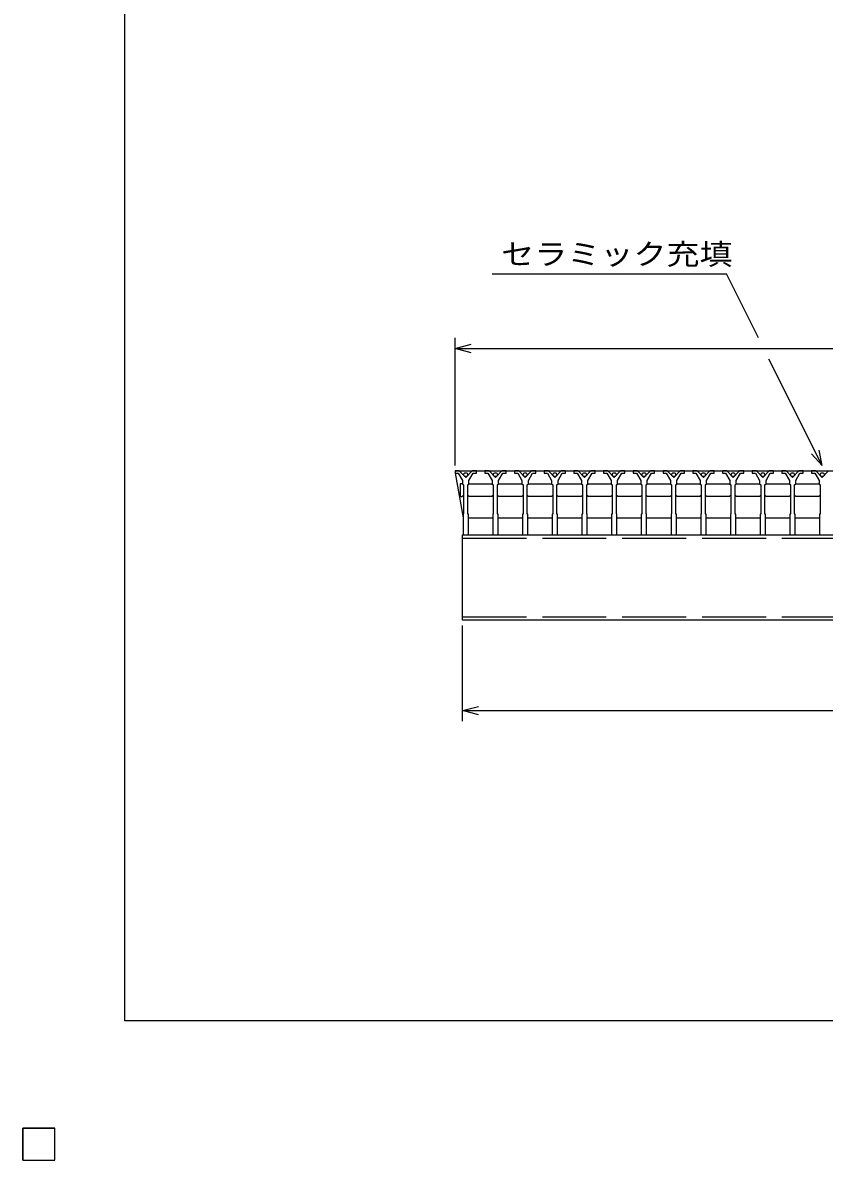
# Model space of a CAD drawing. Units: millimetres, scale not verified. Extents: x -1820 to 1736, y -1282 to 1048.
# Drawn here: x -1820 to -1067, y -1282 to -215 of the extents above; entities that cross this region are included whole.
import ezdxf
from ezdxf.enums import TextEntityAlignment as Align

# ---------------------------------------------------------------- set-up
doc = ezdxf.new("R2010")
doc.units = ezdxf.units.MM
doc.header["$LTSCALE"] = 10
doc.linetypes.add('DASHED', pattern=[7.5, 6, -1.5])
for name, color, linetype, lineweight in [('CADPAC_LAYER_0000', 150, 'Continuous', 25), ('CADPAC_LAYER_0016', 3, 'Continuous', 25), ('CADPAC_LAYER_0022', 2, 'Continuous', 25)]:
    doc.layers.add(name, color=color, linetype=linetype, lineweight=lineweight)
doc.styles.add('ベクトル', font='')
doc.styles.get('ベクトル').set_extended_font_data('ベクトル')

msp = doc.modelspace()

# ---------------------------------------------------------------- linework, layer by layer
at = {"layer": 'CADPAC_LAYER_0000'}
for p, q in [((-1724, -1151.5), (-1724, 1048.5)), ((1736, -1151.5), (-1724, -1151.5))]:
    msp.add_line(p, q, dxfattribs=at)
at = {"layer": 'CADPAC_LAYER_0016'}
for p, q in [((-1414, -635.5), (-1414, -637.5)), ((-1410, -635.5), (-1414, -635.5)), ((-1414, -635.5), (-418, -635.5)), ((-1414, -635.5), (-1414, -637.5)), ((-1414, -637.5), (-1411, -637.5)), ((-1414, -637.5), (-1406.5, -679.5)), ((-1411, -637.5), (-1407, -644.5)), ((-1404, -641.5), (-1410, -635.5)), ((-1398, -635.5), (-1404, -641.5)), ((-1401, -644.5), (-1397, -637.5)), ((-1394, -635.5), (-1398, -635.5)), ((-1397, -637.5), (-1394, -637.5)), ((-1394, -637.5), (-1394, -635.5)), ((-1386.1, -635.5), (-1386.1, -637.5)), ((-1382.1, -635.5), (-1386.1, -635.5)), ((-1386.1, -637.5), (-1383.1, -637.5)), ((-1383.1, -637.5), (-1379.1, -644.5)), ((-1376.1, -641.5), (-1382.1, -635.5)), ((-1370.1, -635.5), (-1376.1, -641.5)), ((-1373.1, -644.5), (-1369.1, -637.5)), ((-1366.1, -635.5), (-1370.1, -635.5)), ((-1369.1, -637.5), (-1366.1, -637.5)), ((-1366.1, -637.5), (-1366.1, -635.5)), ((-1358.2, -635.5), (-1358.2, -637.5)), ((-1354.2, -635.5), (-1358.2, -635.5)), ((-1358.2, -637.5), (-1355.2, -637.5)), ((-1355.2, -637.5), (-1351.2, -644.5)), ((-1348.2, -641.5), (-1354.2, -635.5)), ((-1342.2, -635.5), (-1348.2, -641.5)), ((-1345.2, -644.5), (-1341.2, -637.5)), ((-1338.2, -635.5), (-1342.2, -635.5)), ((-1341.2, -637.5), (-1338.2, -637.5)), ((-1338.2, -637.5), (-1338.2, -635.5)), ((-1330.3, -635.5), (-1330.3, -637.5)), ((-1326.3, -635.5), (-1330.3, -635.5)), ((-1330.3, -637.5), (-1327.3, -637.5)), ((-1327.3, -637.5), (-1323.3, -644.5)), ((-1320.3, -641.5), (-1326.3, -635.5)), ((-1314.3, -635.5), (-1320.3, -641.5)), ((-1317.3, -644.5), (-1313.3, -637.5)), ((-1310.3, -635.5), (-1314.3, -635.5)), ((-1313.3, -637.5), (-1310.3, -637.5)), ((-1310.3, -637.5), (-1310.3, -635.5)), ((-1302.4, -635.5), (-1302.4, -637.5)), ((-1298.4, -635.5), (-1302.4, -635.5)), ((-1302.4, -637.5), (-1299.4, -637.5)), ((-1299.4, -637.5), (-1295.4, -644.5)), ((-1292.4, -641.5), (-1298.4, -635.5)), ((-1286.4, -635.5), (-1292.4, -641.5)), ((-1289.4, -644.5), (-1285.4, -637.5)), ((-1282.4, -635.5), (-1286.4, -635.5)), ((-1285.4, -637.5), (-1282.4, -637.5)), ((-1282.4, -637.5), (-1282.4, -635.5)), ((-1274.5, -635.5), (-1274.5, -637.5)), ((-1270.5, -635.5), (-1274.5, -635.5)), ((-1274.5, -637.5), (-1271.5, -637.5)), ((-1271.5, -637.5), (-1267.5, -644.5)), ((-1264.5, -641.5), (-1270.5, -635.5)), ((-1258.5, -635.5), (-1264.5, -641.5)), ((-1261.5, -644.5), (-1257.5, -637.5)), ((-1254.5, -635.5), (-1258.5, -635.5)), ((-1257.5, -637.5), (-1254.5, -637.5)), ((-1254.5, -637.5), (-1254.5, -635.5)), ((-1246.6, -635.5), (-1246.6, -637.5)), ((-1242.6, -635.5), (-1246.6, -635.5)), ((-1246.6, -637.5), (-1243.6, -637.5)), ((-1243.6, -637.5), (-1239.6, -644.5)), ((-1236.6, -641.5), (-1242.6, -635.5)), ((-1230.6, -635.5), (-1236.6, -641.5)), ((-1233.6, -644.5), (-1229.6, -637.5)), ((-1226.6, -635.5), (-1230.6, -635.5)), ((-1229.6, -637.5), (-1226.6, -637.5)), ((-1226.6, -637.5), (-1226.6, -635.5)), ((-1218.7, -635.5), (-1218.7, -637.5)), ((-1214.7, -635.5), (-1218.7, -635.5)), ((-1218.7, -637.5), (-1215.7, -637.5)), ((-1215.7, -637.5), (-1211.7, -644.5)), ((-1208.7, -641.5), (-1214.7, -635.5)), ((-1202.7, -635.5), (-1208.7, -641.5)), ((-1205.7, -644.5), (-1201.7, -637.5)), ((-1198.7, -635.5), (-1202.7, -635.5)), ((-1201.7, -637.5), (-1198.7, -637.5)), ((-1198.7, -637.5), (-1198.7, -635.5)), ((-1190.8, -635.5), (-1190.8, -637.5)), ((-1186.8, -635.5), (-1190.8, -635.5)), ((-1190.8, -637.5), (-1187.8, -637.5)), ((-1187.8, -637.5), (-1183.8, -644.5)), ((-1180.8, -641.5), (-1186.8, -635.5)), ((-1174.8, -635.5), (-1180.8, -641.5)), ((-1177.8, -644.5), (-1173.8, -637.5)), ((-1170.8, -635.5), (-1174.8, -635.5)), ((-1173.8, -637.5), (-1170.8, -637.5)), ((-1170.8, -637.5), (-1170.8, -635.5)), ((-1162.9, -635.5), (-1162.9, -637.5)), ((-1158.9, -635.5), (-1162.9, -635.5)), ((-1162.9, -637.5), (-1159.9, -637.5)), ((-1159.9, -637.5), (-1155.9, -644.5)), ((-1152.9, -641.5), (-1158.9, -635.5)), ((-1146.9, -635.5), (-1152.9, -641.5)), ((-1149.9, -644.5), (-1145.9, -637.5)), ((-1142.9, -635.5), (-1146.9, -635.5)), ((-1145.9, -637.5), (-1142.9, -637.5)), ((-1142.9, -637.5), (-1142.9, -635.5)), ((-1135, -635.5), (-1135, -637.5)), ((-1131, -635.5), (-1135, -635.5)), ((-1135, -637.5), (-1132, -637.5)), ((-1132, -637.5), (-1128, -644.5)), ((-1125, -641.5), (-1131, -635.5)), ((-1119, -635.5), (-1125, -641.5)), ((-1122, -644.5), (-1118, -637.5)), ((-1115, -635.5), (-1119, -635.5)), ((-1118, -637.5), (-1115, -637.5)), ((-1115, -637.5), (-1115, -635.5)), ((-1107.1, -635.5), (-1107.1, -637.5)), ((-1103.1, -635.5), (-1107.1, -635.5)), ((-1107.1, -637.5), (-1104.1, -637.5)), ((-1104.1, -637.5), (-1100.1, -644.5)), ((-1097.1, -641.5), (-1103.1, -635.5)), ((-1091.1, -635.5), (-1097.1, -641.5)), ((-1094.1, -644.5), (-1090.1, -637.5)), ((-1087.1, -635.5), (-1091.1, -635.5)), ((-1090.1, -637.5), (-1087.1, -637.5)), ((-1087.1, -637.5), (-1087.1, -635.5)), ((-1079.2, -635.5), (-1079.2, -637.5)), ((-1075.2, -635.5), (-1079.2, -635.5)), ((-1079.2, -637.5), (-1076.2, -637.5)), ((-1076.2, -637.5), (-1072.2, -644.5)), ((-1069.2, -641.5), (-1075.2, -635.5)), ((-1063.2, -635.5), (-1069.2, -641.5)), ((-1407.25, -647.5), (-1409.25, -647.5)), ((-1409.25, -647.5), (-1409.25, -659.5)), ((-1406.25, -648.5), (-1407.25, -647.5)), ((-1407, -644.5), (-1407, -647.5)), ((-1407, -647.5), (-1406, -648.5)), ((-1406, -648.5), (-1406, -675.5)), ((-1402, -648.5), (-1401, -647.5)), ((-1402, -675.5), (-1402, -648.5)), ((-1401.75, -648.5), (-1400.75, -647.5)), ((-1401, -647.5), (-1401, -644.5)), ((-1400.75, -647.5), (-1379.35, -647.5)), ((-1379.35, -647.5), (-1378.35, -648.5)), ((-1379.1, -644.5), (-1379.1, -647.5)), ((-1379.1, -647.5), (-1378.1, -648.5)), ((-1378.1, -648.5), (-1378.1, -675.5)), ((-1374.1, -648.5), (-1373.1, -647.5)), ((-1374.1, -675.5), (-1374.1, -648.5)), ((-1373.85, -648.5), (-1372.85, -647.5)), ((-1373.1, -647.5), (-1373.1, -644.5)), ((-1372.85, -647.5), (-1351.45, -647.5)), ((-1351.45, -647.5), (-1350.45, -648.5)), ((-1351.2, -644.5), (-1351.2, -647.5)), ((-1351.2, -647.5), (-1350.2, -648.5)), ((-1350.2, -648.5), (-1350.2, -675.5)), ((-1346.2, -648.5), (-1345.2, -647.5)), ((-1346.2, -675.5), (-1346.2, -648.5)), ((-1345.95, -648.5), (-1344.95, -647.5)), ((-1345.2, -647.5), (-1345.2, -644.5)), ((-1344.95, -647.5), (-1323.55, -647.5)), ((-1323.55, -647.5), (-1322.55, -648.5)), ((-1323.3, -644.5), (-1323.3, -647.5)), ((-1323.3, -647.5), (-1322.3, -648.5)), ((-1322.3, -648.5), (-1322.3, -675.5)), ((-1318.3, -648.5), (-1317.3, -647.5)), ((-1318.3, -675.5), (-1318.3, -648.5)), ((-1318.05, -648.5), (-1317.05, -647.5)), ((-1317.3, -647.5), (-1317.3, -644.5)), ((-1317.05, -647.5), (-1295.65, -647.5)), ((-1295.65, -647.5), (-1294.65, -648.5)), ((-1295.4, -644.5), (-1295.4, -647.5)), ((-1295.4, -647.5), (-1294.4, -648.5)), ((-1294.4, -648.5), (-1294.4, -675.5)), ((-1290.4, -648.5), (-1289.4, -647.5)), ((-1290.4, -675.5), (-1290.4, -648.5)), ((-1290.15, -648.5), (-1289.15, -647.5)), ((-1289.4, -647.5), (-1289.4, -644.5)), ((-1289.15, -647.5), (-1267.75, -647.5)), ((-1267.75, -647.5), (-1266.75, -648.5)), ((-1267.5, -644.5), (-1267.5, -647.5)), ((-1267.5, -647.5), (-1266.5, -648.5)), ((-1266.5, -648.5), (-1266.5, -675.5)), ((-1262.5, -648.5), (-1261.5, -647.5)), ((-1262.5, -675.5), (-1262.5, -648.5)), ((-1262.25, -648.5), (-1261.25, -647.5)), ((-1261.5, -647.5), (-1261.5, -644.5)), ((-1261.25, -647.5), (-1239.85, -647.5)), ((-1239.85, -647.5), (-1238.85, -648.5)), ((-1239.6, -644.5), (-1239.6, -647.5)), ((-1239.6, -647.5), (-1238.6, -648.5)), ((-1238.6, -648.5), (-1238.6, -675.5)), ((-1234.6, -648.5), (-1233.6, -647.5)), ((-1234.6, -675.5), (-1234.6, -648.5)), ((-1234.35, -648.5), (-1233.35, -647.5)), ((-1233.6, -647.5), (-1233.6, -644.5)), ((-1233.35, -647.5), (-1211.95, -647.5)), ((-1211.95, -647.5), (-1210.95, -648.5)), ((-1211.7, -644.5), (-1211.7, -647.5)), ((-1211.7, -647.5), (-1210.7, -648.5)), ((-1210.7, -648.5), (-1210.7, -675.5)), ((-1206.7, -648.5), (-1205.7, -647.5)), ((-1206.7, -675.5), (-1206.7, -648.5)), ((-1206.45, -648.5), (-1205.45, -647.5)), ((-1205.7, -647.5), (-1205.7, -644.5)), ((-1205.45, -647.5), (-1184.05, -647.5)), ((-1184.05, -647.5), (-1183.05, -648.5)), ((-1183.8, -644.5), (-1183.8, -647.5)), ((-1183.8, -647.5), (-1182.8, -648.5)), ((-1182.8, -648.5), (-1182.8, -675.5)), ((-1178.8, -648.5), (-1177.8, -647.5)), ((-1178.8, -675.5), (-1178.8, -648.5)), ((-1178.55, -648.5), (-1177.55, -647.5)), ((-1177.8, -647.5), (-1177.8, -644.5)), ((-1177.55, -647.5), (-1156.15, -647.5)), ((-1156.15, -647.5), (-1155.15, -648.5)), ((-1155.9, -644.5), (-1155.9, -647.5)), ((-1155.9, -647.5), (-1154.9, -648.5)), ((-1154.9, -648.5), (-1154.9, -675.5)), ((-1150.9, -648.5), (-1149.9, -647.5)), ((-1150.9, -675.5), (-1150.9, -648.5)), ((-1150.65, -648.5), (-1149.65, -647.5)), ((-1149.9, -647.5), (-1149.9, -644.5)), ((-1149.65, -647.5), (-1128.25, -647.5)), ((-1128.25, -647.5), (-1127.25, -648.5)), ((-1128, -644.5), (-1128, -647.5)), ((-1128, -647.5), (-1127, -648.5)), ((-1127, -648.5), (-1127, -675.5)), ((-1123, -648.5), (-1122, -647.5)), ((-1123, -675.5), (-1123, -648.5)), ((-1122.75, -648.5), (-1121.75, -647.5)), ((-1122, -647.5), (-1122, -644.5)), ((-1121.75, -647.5), (-1100.35, -647.5)), ((-1100.35, -647.5), (-1099.35, -648.5)), ((-1100.1, -644.5), (-1100.1, -647.5)), ((-1100.1, -647.5), (-1099.1, -648.5)), ((-1099.1, -648.5), (-1099.1, -675.5)), ((-1095.1, -648.5), (-1094.1, -647.5)), ((-1095.1, -675.5), (-1095.1, -648.5)), ((-1094.85, -648.5), (-1093.85, -647.5)), ((-1094.1, -647.5), (-1094.1, -644.5)), ((-1093.85, -647.5), (-1072.45, -647.5)), ((-1072.45, -647.5), (-1071.45, -648.5)), ((-1072.2, -644.5), (-1072.2, -647.5)), ((-1072.2, -647.5), (-1071.2, -648.5)), ((-1071.2, -648.5), (-1071.2, -675.5)), ((-1409.25, -659.5), (-1407.25, -659.5)), ((-1407.25, -659.5), (-1406.25, -658.5)), ((-1400.75, -659.5), (-1401.75, -658.5)), ((-1379.35, -659.5), (-1400.75, -659.5)), ((-1378.35, -658.5), (-1379.35, -659.5)), ((-1372.85, -659.5), (-1373.85, -658.5)), ((-1351.45, -659.5), (-1372.85, -659.5)), ((-1350.45, -658.5), (-1351.45, -659.5)), ((-1344.95, -659.5), (-1345.95, -658.5)), ((-1323.55, -659.5), (-1344.95, -659.5)), ((-1322.55, -658.5), (-1323.55, -659.5)), ((-1317.05, -659.5), (-1318.05, -658.5)), ((-1295.65, -659.5), (-1317.05, -659.5)), ((-1294.65, -658.5), (-1295.65, -659.5)), ((-1289.15, -659.5), (-1290.15, -658.5)), ((-1267.75, -659.5), (-1289.15, -659.5)), ((-1266.75, -658.5), (-1267.75, -659.5)), ((-1261.25, -659.5), (-1262.25, -658.5)), ((-1239.85, -659.5), (-1261.25, -659.5)), ((-1238.85, -658.5), (-1239.85, -659.5)), ((-1233.35, -659.5), (-1234.35, -658.5)), ((-1211.95, -659.5), (-1233.35, -659.5)), ((-1210.95, -658.5), (-1211.95, -659.5)), ((-1205.45, -659.5), (-1206.45, -658.5)), ((-1184.05, -659.5), (-1205.45, -659.5)), ((-1183.05, -658.5), (-1184.05, -659.5)), ((-1177.55, -659.5), (-1178.55, -658.5)), ((-1156.15, -659.5), (-1177.55, -659.5)), ((-1155.15, -658.5), (-1156.15, -659.5)), ((-1149.65, -659.5), (-1150.65, -658.5)), ((-1128.25, -659.5), (-1149.65, -659.5)), ((-1127.25, -658.5), (-1128.25, -659.5)), ((-1121.75, -659.5), (-1122.75, -658.5)), ((-1100.35, -659.5), (-1121.75, -659.5)), ((-1099.35, -658.5), (-1100.35, -659.5)), ((-1093.85, -659.5), (-1094.85, -658.5)), ((-1072.45, -659.5), (-1093.85, -659.5)), ((-1071.45, -658.5), (-1072.45, -659.5)), ((-1406, -675.5), (-1406.5, -676.5)), ((-1406.5, -676.5), (-1406.5, -695.5)), ((-1401.5, -676.5), (-1402, -675.5)), ((-1401.5, -695.5), (-1401.5, -676.5)), ((-1401.5, -679.5), (-1378.6, -679.5)), ((-1378.1, -675.5), (-1378.6, -676.5)), ((-1378.6, -676.5), (-1378.6, -695.5)), ((-1373.6, -676.5), (-1374.1, -675.5)), ((-1373.6, -695.5), (-1373.6, -676.5)), ((-1373.6, -679.5), (-1350.7, -679.5)), ((-1350.2, -675.5), (-1350.7, -676.5)), ((-1350.7, -676.5), (-1350.7, -695.5)), ((-1345.7, -676.5), (-1346.2, -675.5)), ((-1345.7, -695.5), (-1345.7, -676.5)), ((-1345.7, -679.5), (-1322.8, -679.5)), ((-1322.3, -675.5), (-1322.8, -676.5)), ((-1322.8, -676.5), (-1322.8, -695.5)), ((-1317.8, -676.5), (-1318.3, -675.5)), ((-1317.8, -695.5), (-1317.8, -676.5)), ((-1317.8, -679.5), (-1294.9, -679.5)), ((-1294.4, -675.5), (-1294.9, -676.5)), ((-1294.9, -676.5), (-1294.9, -695.5)), ((-1289.9, -676.5), (-1290.4, -675.5)), ((-1289.9, -695.5), (-1289.9, -676.5)), ((-1289.9, -679.5), (-1267, -679.5)), ((-1266.5, -675.5), (-1267, -676.5)), ((-1267, -676.5), (-1267, -695.5)), ((-1262, -676.5), (-1262.5, -675.5)), ((-1262, -695.5), (-1262, -676.5)), ((-1262, -679.5), (-1239.1, -679.5)), ((-1238.6, -675.5), (-1239.1, -676.5)), ((-1239.1, -676.5), (-1239.1, -695.5)), ((-1234.1, -676.5), (-1234.6, -675.5)), ((-1234.1, -695.5), (-1234.1, -676.5)), ((-1234.1, -679.5), (-1211.2, -679.5)), ((-1210.7, -675.5), (-1211.2, -676.5)), ((-1211.2, -676.5), (-1211.2, -695.5)), ((-1206.2, -676.5), (-1206.7, -675.5)), ((-1206.2, -695.5), (-1206.2, -676.5)), ((-1206.2, -679.5), (-1183.3, -679.5)), ((-1182.8, -675.5), (-1183.3, -676.5)), ((-1183.3, -676.5), (-1183.3, -695.5)), ((-1178.3, -676.5), (-1178.8, -675.5)), ((-1178.3, -695.5), (-1178.3, -676.5)), ((-1178.3, -679.5), (-1155.4, -679.5)), ((-1154.9, -675.5), (-1155.4, -676.5)), ((-1155.4, -676.5), (-1155.4, -695.5)), ((-1150.4, -676.5), (-1150.9, -675.5)), ((-1150.4, -695.5), (-1150.4, -676.5)), ((-1150.4, -679.5), (-1127.5, -679.5)), ((-1127, -675.5), (-1127.5, -676.5)), ((-1127.5, -676.5), (-1127.5, -695.5)), ((-1122.5, -676.5), (-1123, -675.5)), ((-1122.5, -695.5), (-1122.5, -676.5)), ((-1122.5, -679.5), (-1099.6, -679.5)), ((-1099.1, -675.5), (-1099.6, -676.5)), ((-1099.6, -676.5), (-1099.6, -695.5)), ((-1094.6, -676.5), (-1095.1, -675.5)), ((-1094.6, -695.5), (-1094.6, -676.5)), ((-1094.6, -679.5), (-1071.7, -679.5)), ((-1071.2, -675.5), (-1071.7, -676.5)), ((-1071.7, -676.5), (-1071.7, -695.5)), ((-1407, -695.5), (-425, -695.5)), ((-1407, -775.5), (-1407, -695.5)), ((-1406.5, -695.5), (-1401.5, -695.5)), ((-1378.6, -695.5), (-1373.6, -695.5)), ((-1350.7, -695.5), (-1345.7, -695.5)), ((-1322.8, -695.5), (-1317.8, -695.5)), ((-1294.9, -695.5), (-1289.9, -695.5)), ((-1267, -695.5), (-1262, -695.5)), ((-1239.1, -695.5), (-1234.1, -695.5)), ((-1211.2, -695.5), (-1206.2, -695.5)), ((-1183.3, -695.5), (-1178.3, -695.5)), ((-1155.4, -695.5), (-1150.4, -695.5)), ((-1127.5, -695.5), (-1122.5, -695.5)), ((-1099.6, -695.5), (-1094.6, -695.5)), ((-1071.7, -695.5), (-1066.7, -695.5)), ((-425, -775.5), (-1407, -775.5)), ((-1820, -1252.5), (-1790, -1252.5)), ((-1820, -1282.5), (-1820, -1252.5)), ((-1820, -1252.5), (-1790, -1252.5)), ((-1820, -1282.5), (-1820, -1252.5)), ((-1820, -1252.5), (-1790, -1252.5)), ((-1820, -1282.5), (-1820, -1252.5)), ((-1820, -1252.5), (-1790, -1252.5)), ((-1820, -1282.5), (-1820, -1252.5)), ((-1820, -1252.5), (-1790, -1252.5)), ((-1820, -1282.5), (-1820, -1252.5)), ((-1790, -1282.5), (-1790, -1252.5)), ((-1790, -1282.5), (-1790, -1252.5)), ((-1790, -1282.5), (-1790, -1252.5)), ((-1790, -1282.5), (-1790, -1252.5)), ((-1790, -1282.5), (-1790, -1252.5)), ((-1820, -1282.5), (-1790, -1282.5)), ((-1820, -1282.5), (-1790, -1282.5)), ((-1820, -1282.5), (-1790, -1282.5)), ((-1820, -1282.5), (-1790, -1282.5)), ((-1820, -1282.5), (-1790, -1282.5))]:
    msp.add_line(p, q, dxfattribs=at)
at = {"layer": 'CADPAC_LAYER_0016', "linetype": 'DASHED'}
for p, q in [((-1407, -698.7), (-425, -698.7)), ((-1407, -772.3), (-425, -772.3))]:
    msp.add_line(p, q, dxfattribs=at)
at = {"layer": 'CADPAC_LAYER_0016'}
for centre in [(-1404, -639), (-1376.1, -639), (-1348.2, -639), (-1320.3, -639), (-1292.4, -639), (-1264.5, -639), (-1236.6, -639), (-1208.7, -639), (-1180.8, -639), (-1152.9, -639), (-1125, -639), (-1097.1, -639), (-1069.2, -639)]:
    msp.add_circle(centre, 1.8, dxfattribs=at)
at = {"layer": 'CADPAC_LAYER_0022', "color": 4}
for p, q in [((-1379.2, -450.5), (-1159.2, -450.5)), ((-1129.2, -510.5), (-1159.2, -450.5)), ((-1414, -630.5), (-1414, -510.5)), ((-1414, -520.5), (-1399, -516.5)), ((-1399, -524.5), (-1414, -520.5)), ((-1414, -520.5), (-418, -520.5)), ((-1069.2, -630.5), (-1119.2, -530.5)), ((-1069.2, -630.5), (-1072.2, -615.9)), ((-1069.2, -630.5), (-1079.2, -619.5)), ((-1407, -870.5), (-1407, -780.5)), ((-1407, -860.5), (-1392, -856.5)), ((-1392, -864.5), (-1407, -860.5)), ((-1407, -860.5), (-425, -860.5)), ((-1790, -1252.5), (-1820, -1252.5)), ((-1820, -1252.5), (-1820, -1282.5)), ((-1790, -1252.5), (-1820, -1252.5)), ((-1820, -1252.5), (-1820, -1282.5)), ((-1790, -1252.5), (-1820, -1252.5)), ((-1820, -1252.5), (-1820, -1282.5)), ((-1790, -1282.5), (-1790, -1252.5)), ((-1790, -1282.5), (-1790, -1252.5)), ((-1790, -1282.5), (-1790, -1252.5)), ((-1820, -1282.5), (-1790, -1282.5)), ((-1820, -1282.5), (-1790, -1282.5)), ((-1820, -1282.5), (-1790, -1282.5))]:
    msp.add_line(p, q, dxfattribs=at)
at = {"layer": 'CADPAC_LAYER_0022'}
for p, q in [((-1790, -1252.5), (-1820, -1252.5)), ((-1820, -1252.5), (-1820, -1282.5)), ((-1790, -1252.5), (-1820, -1252.5)), ((-1820, -1252.5), (-1820, -1282.5)), ((-1790, -1252.5), (-1820, -1252.5)), ((-1820, -1252.5), (-1820, -1282.5)), ((-1790, -1282.5), (-1790, -1252.5)), ((-1790, -1282.5), (-1790, -1252.5)), ((-1790, -1282.5), (-1790, -1252.5)), ((-1820, -1282.5), (-1790, -1282.5)), ((-1820, -1282.5), (-1790, -1282.5)), ((-1820, -1282.5), (-1790, -1282.5))]:
    msp.add_line(p, q, dxfattribs=at)

# ---------------------------------------------------------------- texts
at = {"layer": 'CADPAC_LAYER_0022', "style": 'ベクトル', "width": 1.15}
msp.add_text('セラミック充填', height=19.79, dxfattribs=at).set_placement((-1370.7, -432), align=Align.MIDDLE_LEFT)

doc.saveas('drawing.dxf')
